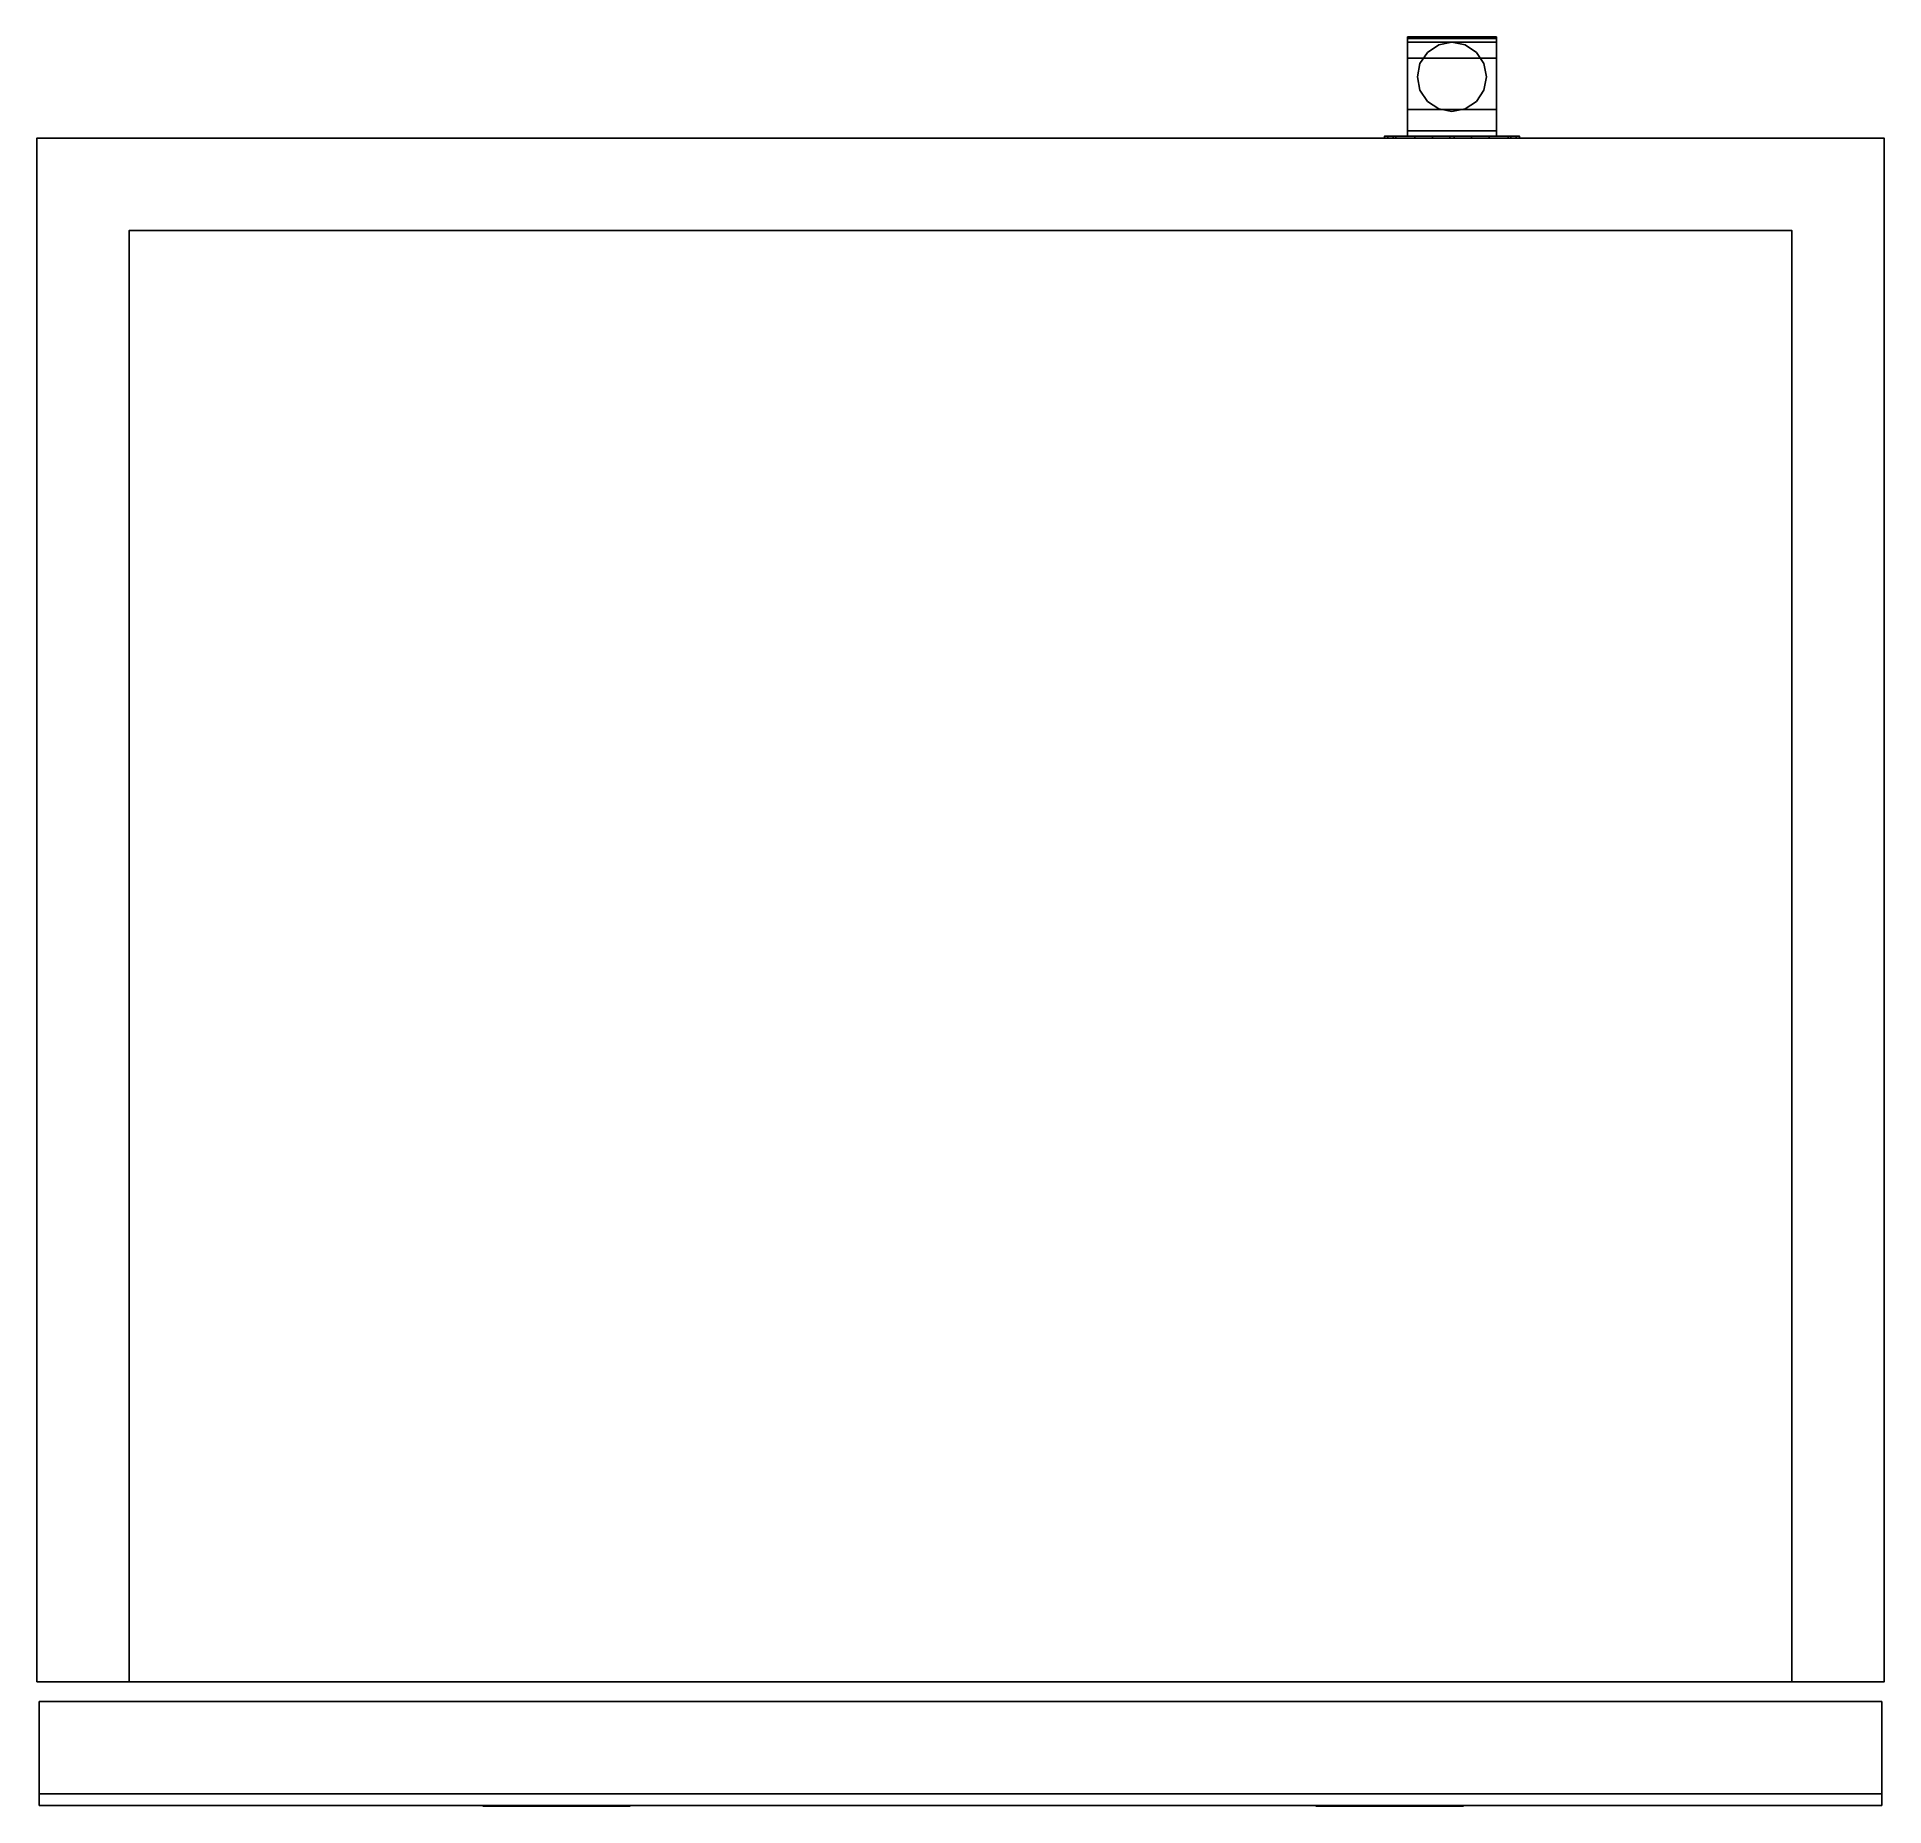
# Model space of a CAD drawing. Header units: millimetres. Extents: x 0 to 800, y -774 to -7.
import ezdxf

# ---------------------------------------------------------------- set-up
doc = ezdxf.new("R2010")
doc.units = ezdxf.units.MM
for name, color, linetype in [('200-EquipBlack-3d', 250, 'Continuous'), ('200-EquipGlass-3D', 140, 'Continuous'), ('200-EquipSteel-3d', 9, 'Continuous')]:
    doc.layers.add(name, color=color, linetype=linetype)

msp = doc.modelspace()

# ---------------------------------------------------------------- linework, layer by layer
at = {"layer": '200-EquipBlack-3d'}
for points, invisible_edges in [([(1, -773.21, 428.16), (799, -773.21, 428.16), (713.05, -773.21, 367.96), (86.95, -773.21, 367.96)], 10), ([(86.95, -773.21, 143.96), (713.05, -773.21, 143.96), (799, -773.21, 84.46), (1, -773.21, 84.46)], 10), ([(72.33, -773.21, 155.61), (1, -773.21, 84.46), (73.44, -773.21, 152.44)], 3), ([(73.44, -773.21, 152.44), (1, -773.21, 84.46), (75.23, -773.21, 149.6)], 3), ([(75.23, -773.21, 149.6), (1, -773.21, 84.46), (77.6, -773.21, 147.23)], 3), ([(77.6, -773.21, 147.23), (1, -773.21, 84.46), (80.45, -773.21, 145.44)], 3), ([(80.45, -773.21, 145.44), (1, -773.21, 84.46), (83.62, -773.21, 144.33)], 3), ([(83.62, -773.21, 144.33), (1, -773.21, 84.46), (86.95, -773.21, 143.96)], 3), ([(86.95, -773.21, 367.96), (1, -773.21, 428.16), (83.62, -773.21, 367.58)], 3), ([(83.62, -773.21, 367.58), (1, -773.21, 428.16), (80.45, -773.21, 366.47)], 3), ([(80.45, -773.21, 366.47), (1, -773.21, 428.16), (77.6, -773.21, 364.69)], 3), ([(77.6, -773.21, 364.69), (1, -773.21, 428.16), (75.23, -773.21, 362.31)], 3), ([(75.23, -773.21, 362.31), (1, -773.21, 428.16), (73.44, -773.21, 359.47)], 3), ([(73.44, -773.21, 359.47), (1, -773.21, 428.16), (72.33, -773.21, 356.3)], 3), ([(72.33, -773.21, 356.3), (1, -773.21, 428.16), (1, -773.21, 370.87), (66.05, -773.21, 323.17)], 5), ([(66.05, -773.21, 323.17), (1, -773.21, 370.87), (1, -773.21, 313.59), (62.26, -773.21, 289.66)], 5), ([(62.26, -773.21, 289.66), (1, -773.21, 313.59), (1, -773.21, 256.31), (61, -773.21, 255.96)], 5), ([(61, -773.21, 255.96), (1, -773.21, 256.31), (1, -773.21, 199.02), (62.26, -773.21, 222.26)], 5), ([(62.26, -773.21, 222.26), (1, -773.21, 199.02), (1, -773.21, 141.74), (66.05, -773.21, 188.74)], 5), ([(66.05, -773.21, 188.74), (1, -773.21, 141.74), (1, -773.21, 84.46), (72.33, -773.21, 155.61)], 5), ([(716.38, -773.21, 144.33), (799, -773.21, 84.46), (713.05, -773.21, 143.96)], 3), ([(713.05, -773.21, 367.96), (799, -773.21, 428.16), (716.38, -773.21, 367.58)], 3), ([(719.55, -773.21, 145.44), (799, -773.21, 84.46), (716.38, -773.21, 144.33)], 3), ([(716.38, -773.21, 367.58), (799, -773.21, 428.16), (719.55, -773.21, 366.47)], 3), ([(722.4, -773.21, 147.23), (799, -773.21, 84.46), (719.55, -773.21, 145.44)], 3), ([(719.55, -773.21, 366.47), (799, -773.21, 428.16), (722.4, -773.21, 364.69)], 3), ([(724.77, -773.21, 149.6), (799, -773.21, 84.46), (722.4, -773.21, 147.23)], 3), ([(722.4, -773.21, 364.69), (799, -773.21, 428.16), (724.77, -773.21, 362.31)], 3), ([(726.56, -773.21, 152.44), (799, -773.21, 84.46), (724.77, -773.21, 149.6)], 3), ([(724.77, -773.21, 362.31), (799, -773.21, 428.16), (726.56, -773.21, 359.47)], 3), ([(727.67, -773.21, 155.61), (799, -773.21, 84.46), (726.56, -773.21, 152.44)], 3), ([(726.56, -773.21, 359.47), (799, -773.21, 428.16), (727.67, -773.21, 356.3)], 3), ([(727.67, -773.21, 356.3), (799, -773.21, 428.16), (799, -773.21, 370.87), (733.95, -773.21, 323.17)], 5), ([(733.95, -773.21, 188.74), (799, -773.21, 141.74), (799, -773.21, 84.46), (727.67, -773.21, 155.61)], 5), ([(733.95, -773.21, 323.17), (799, -773.21, 370.87), (799, -773.21, 313.59), (737.74, -773.21, 289.66)], 5), ([(737.74, -773.21, 222.26), (799, -773.21, 199.02), (799, -773.21, 141.74), (733.95, -773.21, 188.74)], 5), ([(737.74, -773.21, 289.66), (799, -773.21, 313.59), (799, -773.21, 256.31), (739, -773.21, 255.96)], 5), ([(739, -773.21, 255.96), (799, -773.21, 256.31), (799, -773.21, 199.02), (737.74, -773.21, 222.26)], 5)]:
    msp.add_3dface(points, dxfattribs=dict(at, invisible_edges=invisible_edges))
at = {"layer": '200-EquipGlass-3D', "extrusion": (0, -1, 0)}
for p, q in [((193.06, -773.51, 253.41), (256.94, -773.51, 321.3)), ((201.54, -773.51, 276.22), (233.48, -773.51, 310.16)), ((215.3, -773.51, 263.27), (247.25, -773.51, 297.21)), ((553.93, -773.51, 179.77), (617.81, -773.51, 247.65)), ((562.41, -773.51, 202.57), (594.36, -773.51, 236.51)), ((576.18, -773.51, 189.62), (608.12, -773.51, 223.56))]:
    msp.add_line(p, q, dxfattribs=at)
at = {"layer": '200-EquipGlass-3D'}
for points, invisible_edges in [([(737.74, -728.21, 289.66), (62.26, -728.21, 289.66), (61, -728.21, 255.96), (739, -728.21, 255.96)], 5), ([(739, -728.21, 255.96), (61, -728.21, 255.96), (62.26, -728.21, 222.26), (737.74, -728.21, 222.26)], 5), ([(733.95, -728.21, 323.17), (66.05, -728.21, 323.17), (62.26, -728.21, 289.66), (737.74, -728.21, 289.66)], 5), ([(737.74, -728.21, 222.26), (62.26, -728.21, 222.26), (66.05, -728.21, 188.74), (733.95, -728.21, 188.74)], 5), ([(727.67, -728.21, 356.3), (72.33, -728.21, 356.3), (66.05, -728.21, 323.17), (733.95, -728.21, 323.17)], 5), ([(733.95, -728.21, 188.74), (66.05, -728.21, 188.74), (72.33, -728.21, 155.61), (727.67, -728.21, 155.61)], 5), ([(73.44, -728.21, 359.47), (726.56, -728.21, 359.47), (727.67, -728.21, 356.3), (72.33, -728.21, 356.3)], 5), ([(73.44, -728.21, 152.44), (726.56, -728.21, 152.44), (727.67, -728.21, 155.61), (72.33, -728.21, 155.61)], 5), ([(75.23, -728.21, 362.31), (724.77, -728.21, 362.31), (726.56, -728.21, 359.47), (73.44, -728.21, 359.47)], 5), ([(75.23, -728.21, 149.6), (724.77, -728.21, 149.6), (726.56, -728.21, 152.44), (73.44, -728.21, 152.44)], 5), ([(77.6, -728.21, 364.69), (722.4, -728.21, 364.69), (724.77, -728.21, 362.31), (75.23, -728.21, 362.31)], 5), ([(77.6, -728.21, 147.23), (722.4, -728.21, 147.23), (724.77, -728.21, 149.6), (75.23, -728.21, 149.6)], 5), ([(80.45, -728.21, 366.47), (719.55, -728.21, 366.47), (722.4, -728.21, 364.69), (77.6, -728.21, 364.69)], 5), ([(80.45, -728.21, 145.44), (719.55, -728.21, 145.44), (722.4, -728.21, 147.23), (77.6, -728.21, 147.23)], 5), ([(83.62, -728.21, 367.58), (716.38, -728.21, 367.58), (719.55, -728.21, 366.47), (80.45, -728.21, 366.47)], 5), ([(83.62, -728.21, 144.33), (716.38, -728.21, 144.33), (719.55, -728.21, 145.44), (80.45, -728.21, 145.44)], 5), ([(86.95, -728.21, 367.96), (713.05, -728.21, 367.96), (716.38, -728.21, 367.58), (83.62, -728.21, 367.58)], 4), ([(86.95, -728.21, 143.96), (713.05, -728.21, 143.96), (716.38, -728.21, 144.33), (83.62, -728.21, 144.33)], 4), ([(737.74, -773.21, 289.66), (62.26, -773.21, 289.66), (61, -773.21, 255.96), (739, -773.21, 255.96)], 5), ([(739, -773.21, 255.96), (61, -773.21, 255.96), (62.26, -773.21, 222.26), (737.74, -773.21, 222.26)], 5), ([(733.95, -773.21, 323.17), (66.05, -773.21, 323.17), (62.26, -773.21, 289.66), (737.74, -773.21, 289.66)], 5), ([(737.74, -773.21, 222.26), (62.26, -773.21, 222.26), (66.05, -773.21, 188.74), (733.95, -773.21, 188.74)], 5), ([(727.67, -773.21, 356.3), (72.33, -773.21, 356.3), (66.05, -773.21, 323.17), (733.95, -773.21, 323.17)], 5), ([(733.95, -773.21, 188.74), (66.05, -773.21, 188.74), (72.33, -773.21, 155.61), (727.67, -773.21, 155.61)], 5), ([(73.44, -773.21, 152.44), (726.56, -773.21, 152.44), (727.67, -773.21, 155.61), (72.33, -773.21, 155.61)], 5), ([(73.44, -773.21, 359.47), (726.56, -773.21, 359.47), (727.67, -773.21, 356.3), (72.33, -773.21, 356.3)], 5), ([(75.23, -773.21, 149.6), (724.77, -773.21, 149.6), (726.56, -773.21, 152.44), (73.44, -773.21, 152.44)], 5), ([(75.23, -773.21, 362.31), (724.77, -773.21, 362.31), (726.56, -773.21, 359.47), (73.44, -773.21, 359.47)], 5), ([(77.6, -773.21, 147.23), (722.4, -773.21, 147.23), (724.77, -773.21, 149.6), (75.23, -773.21, 149.6)], 5), ([(77.6, -773.21, 364.69), (722.4, -773.21, 364.69), (724.77, -773.21, 362.31), (75.23, -773.21, 362.31)], 5), ([(80.45, -773.21, 145.44), (719.55, -773.21, 145.44), (722.4, -773.21, 147.23), (77.6, -773.21, 147.23)], 5), ([(80.45, -773.21, 366.47), (719.55, -773.21, 366.47), (722.4, -773.21, 364.69), (77.6, -773.21, 364.69)], 5), ([(83.62, -773.21, 144.33), (716.38, -773.21, 144.33), (719.55, -773.21, 145.44), (80.45, -773.21, 145.44)], 5), ([(83.62, -773.21, 367.58), (716.38, -773.21, 367.58), (719.55, -773.21, 366.47), (80.45, -773.21, 366.47)], 5), ([(86.95, -773.21, 143.96), (713.05, -773.21, 143.96), (716.38, -773.21, 144.33), (83.62, -773.21, 144.33)], 4), ([(86.95, -773.21, 367.96), (713.05, -773.21, 367.96), (716.38, -773.21, 367.58), (83.62, -773.21, 367.58)], 4)]:
    msp.add_3dface(points, dxfattribs=dict(at, invisible_edges=invisible_edges))
at = {"layer": '200-EquipSteel-3d'}
for points, invisible_edges in [([(632.1, -7.08, 382.29), (593.64, -7.08, 382.29), (593.64, -7, 381.67), (632.1, -7, 381.67)], 1), ([(632.1, -7, 294.98), (593.64, -7, 294.98), (593.64, -8.06, 286.75), (632.1, -8.06, 286.75)], 4), ([(593.64, -7.08, 382.29), (593.64, -8.06, 286.75), (593.64, -7, 294.98), (593.64, -7, 381.67)], 1), ([(632.1, -7.31, 382.87), (593.64, -7.31, 382.87), (593.64, -7.08, 382.29), (632.1, -7.08, 382.29)], 5), ([(593.64, -7.31, 382.87), (593.64, -11.18, 279.06), (593.64, -8.06, 286.75), (593.64, -7.08, 382.29)], 5), ([(632.1, -7.67, 383.37), (593.64, -7.67, 383.37), (593.64, -7.31, 382.87), (632.1, -7.31, 382.87)], 4), ([(593.64, -7.67, 383.37), (593.64, -16.15, 272.41), (593.64, -11.18, 279.06), (593.64, -7.31, 382.87)], 5), ([(632.1, -8.15, 383.77), (593.64, -8.15, 383.77), (593.64, -7.67, 383.37), (632.1, -7.67, 383.37)], 1), ([(593.64, -8.15, 383.77), (593.64, -22.65, 267.24), (593.64, -16.15, 272.41), (593.64, -7.67, 383.37)], 5), ([(632.1, -7.08, 382.29), (632.1, -8.06, 286.75), (632.1, -7, 294.98), (632.1, -7, 381.67)], 1), ([(632.1, -7.31, 382.87), (632.1, -11.18, 279.06), (632.1, -8.06, 286.75), (632.1, -7.08, 382.29)], 5), ([(632.1, -7.67, 383.37), (632.1, -16.15, 272.41), (632.1, -11.18, 279.06), (632.1, -7.31, 382.87)], 5), ([(632.1, -8.15, 383.77), (632.1, -22.65, 267.24), (632.1, -16.15, 272.41), (632.1, -7.67, 383.37)], 5), ([(632.1, -8.06, 286.75), (593.64, -8.06, 286.75), (593.64, -11.18, 279.06), (632.1, -11.18, 279.06)], 5), ([(632.1, -8.71, 384.04), (593.64, -8.71, 384.04), (593.64, -8.15, 383.77), (632.1, -8.15, 383.77)], 5), ([(593.64, -8.71, 384.04), (593.64, -30.24, 263.89), (593.64, -22.65, 267.24), (593.64, -8.15, 383.77)], 5), ([(632.1, -9.33, 384.16), (593.64, -9.33, 384.16), (593.64, -8.71, 384.04), (632.1, -8.71, 384.04)], 4), ([(593.64, -9.33, 384.16), (593.64, -38.44, 262.58), (593.64, -30.24, 263.89), (593.64, -8.71, 384.04)], 5), ([(593.64, -50, 262.42), (593.64, -38.44, 262.58), (593.64, -9.33, 384.16), (593.64, -50, 387.01)], 2), ([(632.1, -11.18, 279.06), (593.64, -11.18, 279.06), (593.64, -16.15, 272.41), (632.1, -16.15, 272.41)], 1), ([(602.26, -13.69, 428.46), (602.26, -13.7, 384.37), (599.01, -18.57, 384.37), (599.01, -18.56, 428.46)], 5), ([(607.13, -10.44, 428.46), (607.13, -10.45, 384.37), (602.26, -13.7, 384.37), (602.26, -13.69, 428.46)], 5), ([(612.87, -9.3, 428.46), (612.87, -9.31, 384.37), (607.13, -10.45, 384.37), (607.13, -10.44, 428.46)], 4), ([(618.61, -10.44, 428.46), (618.61, -10.45, 384.37), (612.87, -9.31, 384.37), (612.87, -9.3, 428.46)], 1), ([(623.47, -13.69, 428.46), (623.47, -13.7, 384.37), (618.61, -10.45, 384.37), (618.61, -10.44, 428.46)], 5), ([(626.73, -18.56, 428.46), (626.73, -18.57, 384.37), (623.47, -13.7, 384.37), (623.47, -13.69, 428.46)], 5), ([(632.1, -8.71, 384.04), (632.1, -30.24, 263.89), (632.1, -22.65, 267.24), (632.1, -8.15, 383.77)], 5), ([(632.1, -9.33, 384.16), (632.1, -38.44, 262.58), (632.1, -30.24, 263.89), (632.1, -8.71, 384.04)], 5), ([(632.1, -50, 262.42), (632.1, -38.44, 262.58), (632.1, -9.33, 384.16), (632.1, -50, 387.01)], 2), ([(632.1, -16.15, 272.41), (593.64, -16.15, 272.41), (593.64, -22.65, 267.24), (632.1, -22.65, 267.24)], 4), ([(632.1, -22.65, 267.24), (593.64, -22.65, 267.24), (593.64, -30.24, 263.89), (632.1, -30.24, 263.89)], 5), ([(599.01, -18.56, 428.46), (599.01, -18.57, 384.37), (597.87, -24.31, 384.37), (597.87, -24.3, 428.46)], 1), ([(627.87, -24.3, 428.46), (627.87, -24.31, 384.37), (626.73, -18.57, 384.37), (626.73, -18.56, 428.46)], 4), ([(632.1, -30.24, 263.89), (593.64, -30.24, 263.89), (593.64, -38.44, 262.58), (632.1, -38.44, 262.58)], 1), ([(597.87, -24.3, 428.46), (597.87, -24.31, 384.37), (599.01, -30.05, 384.37), (599.01, -30.04, 428.46)], 4), ([(599.01, -30.04, 428.46), (599.01, -30.05, 384.37), (602.26, -34.92, 384.37), (602.26, -34.91, 428.46)], 5), ([(623.47, -34.91, 428.46), (623.47, -34.92, 384.37), (626.73, -30.05, 384.37), (626.73, -30.04, 428.46)], 5), ([(626.73, -30.04, 428.46), (626.73, -30.05, 384.37), (627.87, -24.31, 384.37), (627.87, -24.3, 428.46)], 1), ([(602.26, -34.91, 428.46), (602.26, -34.92, 384.37), (607.13, -38.17, 384.37), (607.13, -38.16, 428.46)], 5), ([(607.13, -38.16, 428.46), (607.13, -38.17, 384.37), (612.87, -39.31, 384.37), (612.87, -39.3, 428.46)], 1), ([(612.87, -39.3, 428.46), (612.87, -39.31, 384.37), (618.61, -38.17, 384.37), (618.61, -38.16, 428.46)], 4), ([(618.61, -38.16, 428.46), (618.61, -38.17, 384.37), (623.47, -34.92, 384.37), (623.47, -34.91, 428.46)], 5), ([(583.79, -50.8, 383.51), (583.79, -50, 383.51), (583.62, -50, 382.22), (583.62, -50.8, 382.22)], 1), ([(583.62, -50.8, 270.71), (583.62, -50, 270.71), (584.05, -50, 267.02), (584.05, -50.8, 267.02)], 4), ([(642.12, -50, 382.22), (583.62, -50, 382.22), (583.62, -50, 270.71), (642.12, -50, 270.71)], 15), ([(642.12, -50, 270.71), (583.62, -50, 270.71), (584.05, -50, 267.02), (641.69, -50, 267.02)], 15), ([(641.95, -50, 383.51), (583.79, -50, 383.51), (583.62, -50, 382.22), (642.12, -50, 382.22)], 15), ([(584.28, -50.8, 384.72), (584.28, -50, 384.72), (583.79, -50, 383.51), (583.79, -50.8, 383.51)], 5), ([(641.45, -50, 384.71), (584.28, -50, 384.72), (583.79, -50, 383.51), (641.95, -50, 383.51)], 15), ([(584.05, -50.8, 267.02), (584.05, -50, 267.02), (585.32, -50, 263.53), (585.32, -50.8, 263.53)], 5), ([(641.69, -50, 267.02), (584.05, -50, 267.02), (585.32, -50, 263.53), (640.42, -50, 263.53)], 15), ([(585.08, -50.8, 385.75), (585.08, -50, 385.75), (584.28, -50, 384.72), (584.28, -50.8, 384.72)], 4), ([(640.66, -50, 385.75), (585.08, -50, 385.75), (584.28, -50, 384.72), (641.45, -50, 384.71)], 15), ([(586.11, -50.8, 386.55), (586.11, -50, 386.55), (585.08, -50, 385.75), (585.08, -50.8, 385.75)], 1), ([(639.62, -50, 386.54), (586.11, -50, 386.55), (585.08, -50, 385.75), (640.66, -50, 385.75)], 15), ([(585.32, -50.8, 263.53), (585.32, -50, 263.53), (587.36, -50, 260.43), (587.36, -50.8, 260.43)], 1), ([(640.42, -50, 263.53), (585.32, -50, 263.53), (587.36, -50, 260.43), (638.38, -50, 260.43)], 15), ([(587.32, -50.8, 387.05), (587.32, -50, 387.05), (586.11, -50, 386.55), (586.11, -50.8, 386.55)], 5), ([(638.42, -50, 387.04), (587.32, -50, 387.05), (586.11, -50, 386.55), (639.62, -50, 386.54)], 15), ([(588.61, -50.8, 387.22), (588.61, -50, 387.22), (587.32, -50, 387.05), (587.32, -50.8, 387.05)], 4), ([(637.13, -50, 387.22), (588.61, -50, 387.22), (587.32, -50, 387.05), (638.42, -50, 387.04)], 15), ([(587.36, -50.8, 260.43), (587.36, -50, 260.43), (590.06, -50, 257.88), (590.06, -50.8, 257.88)], 4), ([(638.38, -50, 260.43), (587.36, -50, 260.43), (590.06, -50, 257.88), (635.68, -50, 257.88)], 15), ([(590.06, -50.8, 257.88), (590.06, -50, 257.88), (593.28, -50, 256.02), (593.28, -50.8, 256.02)], 5), ([(635.68, -50, 257.88), (590.06, -50, 257.88), (593.28, -50, 256.02), (632.46, -50, 256.02)], 15), ([(593.28, -50.8, 256.02), (593.28, -50, 256.02), (596.83, -50, 254.96), (596.83, -50.8, 254.96)], 1), ([(632.46, -50, 256.02), (593.28, -50, 256.02), (596.83, -50, 254.96), (628.9, -50, 254.96)], 15), ([(596.83, -50.8, 254.96), (596.83, -50, 254.96), (599.36, -50, 254.52), (599.36, -50.8, 254.52)], 4), ([(628.9, -50, 254.96), (596.83, -50, 254.96), (599.36, -50, 254.52), (626.38, -50, 254.51)], 15), ([(599.36, -50.8, 254.52), (599.36, -50, 254.52), (601.89, -50, 254.07), (601.89, -50.8, 254.07)], 5), ([(626.38, -50, 254.51), (599.36, -50, 254.52), (601.89, -50, 254.07), (623.85, -50, 254.06)], 15), ([(601.89, -50.8, 254.07), (601.89, -50, 254.07), (604.41, -50, 253.64), (604.41, -50.8, 253.64)], 1), ([(623.85, -50, 254.06), (601.89, -50, 254.07), (604.41, -50, 253.64), (621.32, -50, 253.62)], 15), ([(604.41, -50.8, 253.64), (604.41, -50, 253.64), (606.94, -50, 253.2), (606.94, -50.8, 253.2)], 4), ([(621.32, -50, 253.62), (604.41, -50, 253.64), (606.94, -50, 253.2), (618.79, -50, 253.18)], 15), ([(606.94, -50.8, 253.2), (606.94, -50, 253.2), (609.47, -50, 252.77), (609.47, -50.8, 252.77)], 5), ([(618.79, -50, 253.18), (606.94, -50, 253.2), (609.47, -50, 252.77), (616.27, -50, 252.75)], 15), ([(609.47, -50.8, 252.77), (609.47, -50, 252.77), (612, -50, 252.34), (612, -50.8, 252.34)], 1), ([(616.27, -50, 252.75), (609.47, -50, 252.77), (612, -50, 252.34), (613.74, -50, 252.32)], 15), ([(613.74, -50.8, 252.32), (613.74, -50, 252.32), (616.27, -50, 252.75), (616.27, -50.8, 252.75)], 4), ([(616.27, -50.8, 252.75), (616.27, -50, 252.75), (618.79, -50, 253.18), (618.79, -50.8, 253.18)], 5), ([(618.79, -50.8, 253.18), (618.79, -50, 253.18), (621.32, -50, 253.62), (621.32, -50.8, 253.62)], 1), ([(621.32, -50.8, 253.62), (621.32, -50, 253.62), (623.85, -50, 254.06), (623.85, -50.8, 254.06)], 4), ([(623.85, -50.8, 254.06), (623.85, -50, 254.06), (626.38, -50, 254.51), (626.38, -50.8, 254.51)], 5), ([(626.38, -50.8, 254.51), (626.38, -50, 254.51), (628.9, -50, 254.96), (628.9, -50.8, 254.96)], 1), ([(628.9, -50.8, 254.96), (628.9, -50, 254.96), (632.46, -50, 256.02), (632.46, -50.8, 256.02)], 4), ([(632.46, -50.8, 256.02), (632.46, -50, 256.02), (635.68, -50, 257.88), (635.68, -50.8, 257.88)], 5), ([(635.68, -50.8, 257.88), (635.68, -50, 257.88), (638.38, -50, 260.43), (638.38, -50.8, 260.43)], 1), ([(638.42, -50.8, 387.04), (638.42, -50, 387.04), (637.13, -50, 387.22), (637.13, -50.8, 387.22)], 1), ([(638.38, -50.8, 260.43), (638.38, -50, 260.43), (640.42, -50, 263.53), (640.42, -50.8, 263.53)], 4), ([(639.62, -50.8, 386.54), (639.62, -50, 386.54), (638.42, -50, 387.04), (638.42, -50.8, 387.04)], 5), ([(640.66, -50.8, 385.75), (640.66, -50, 385.75), (639.62, -50, 386.54), (639.62, -50.8, 386.54)], 4), ([(640.42, -50.8, 263.53), (640.42, -50, 263.53), (641.69, -50, 267.02), (641.69, -50.8, 267.02)], 5), ([(641.45, -50.8, 384.71), (641.45, -50, 384.71), (640.66, -50, 385.75), (640.66, -50.8, 385.75)], 1), ([(641.95, -50.8, 383.51), (641.95, -50, 383.51), (641.45, -50, 384.71), (641.45, -50.8, 384.71)], 5), ([(641.69, -50.8, 267.02), (641.69, -50, 267.02), (642.12, -50, 270.71), (642.12, -50.8, 270.71)], 1), ([(642.12, -50.8, 382.22), (642.12, -50, 382.22), (641.95, -50, 383.51), (641.95, -50.8, 383.51)], 4), ([(0, -719.71, 428.96), (40, -719.71, 388.96), (760, -719.71, 388.96), (800, -719.71, 428.96)], 5), ([(800, -719.71, 26.16), (760, -719.71, 66.16), (40, -719.71, 66.16), (0, -719.71, 26.16)], 5), ([(40, -719.71, 66.16), (0, -719.71, 26.16), (0, -719.71, 428.96), (40, -719.71, 388.96)], 5), ([(760, -719.71, 388.96), (800, -719.71, 428.96), (800, -719.71, 26.16), (760, -719.71, 66.16)], 5), ([(72.33, -728.21, 356.3), (1, -728.21, 428.16), (1, -728.21, 370.87), (66.05, -728.21, 323.17)], 5), ([(66.05, -728.21, 323.17), (1, -728.21, 370.87), (1, -728.21, 313.59), (62.26, -728.21, 289.66)], 5), ([(62.26, -728.21, 289.66), (1, -728.21, 313.59), (1, -728.21, 256.31), (61, -728.21, 255.96)], 5), ([(61, -728.21, 255.96), (1, -728.21, 256.31), (1, -728.21, 199.02), (62.26, -728.21, 222.26)], 5), ([(62.26, -728.21, 222.26), (1, -728.21, 199.02), (1, -728.21, 141.74), (66.05, -728.21, 188.74)], 5), ([(66.05, -728.21, 188.74), (1, -728.21, 141.74), (1, -728.21, 84.46), (72.33, -728.21, 155.61)], 5), ([(86.95, -728.21, 367.96), (1, -728.21, 428.16), (83.62, -728.21, 367.58)], 3), ([(83.62, -728.21, 367.58), (1, -728.21, 428.16), (80.45, -728.21, 366.47)], 3), ([(80.45, -728.21, 366.47), (1, -728.21, 428.16), (77.6, -728.21, 364.69)], 3), ([(77.6, -728.21, 364.69), (1, -728.21, 428.16), (75.23, -728.21, 362.31)], 3), ([(75.23, -728.21, 362.31), (1, -728.21, 428.16), (73.44, -728.21, 359.47)], 3), ([(73.44, -728.21, 359.47), (1, -728.21, 428.16), (72.33, -728.21, 356.3)], 3), ([(72.33, -728.21, 155.61), (1, -728.21, 84.46), (73.44, -728.21, 152.44)], 3), ([(73.44, -728.21, 152.44), (1, -728.21, 84.46), (75.23, -728.21, 149.6)], 3), ([(75.23, -728.21, 149.6), (1, -728.21, 84.46), (77.6, -728.21, 147.23)], 3), ([(77.6, -728.21, 147.23), (1, -728.21, 84.46), (80.45, -728.21, 145.44)], 3), ([(80.45, -728.21, 145.44), (1, -728.21, 84.46), (83.62, -728.21, 144.33)], 3), ([(83.62, -728.21, 144.33), (1, -728.21, 84.46), (86.95, -728.21, 143.96)], 3), ([(1, -728.21, 428.16), (799, -728.21, 428.16), (713.05, -728.21, 367.96), (86.95, -728.21, 367.96)], 10), ([(86.95, -728.21, 143.96), (713.05, -728.21, 143.96), (799, -728.21, 84.46), (1, -728.21, 84.46)], 10), ([(713.05, -728.21, 367.96), (799, -728.21, 428.16), (716.38, -728.21, 367.58)], 3), ([(716.38, -728.21, 144.33), (799, -728.21, 84.46), (713.05, -728.21, 143.96)], 3), ([(716.38, -728.21, 367.58), (799, -728.21, 428.16), (719.55, -728.21, 366.47)], 3), ([(719.55, -728.21, 145.44), (799, -728.21, 84.46), (716.38, -728.21, 144.33)], 3), ([(719.55, -728.21, 366.47), (799, -728.21, 428.16), (722.4, -728.21, 364.69)], 3), ([(722.4, -728.21, 147.23), (799, -728.21, 84.46), (719.55, -728.21, 145.44)], 3), ([(722.4, -728.21, 364.69), (799, -728.21, 428.16), (724.77, -728.21, 362.31)], 3), ([(724.77, -728.21, 149.6), (799, -728.21, 84.46), (722.4, -728.21, 147.23)], 3), ([(724.77, -728.21, 362.31), (799, -728.21, 428.16), (726.56, -728.21, 359.47)], 3), ([(726.56, -728.21, 152.44), (799, -728.21, 84.46), (724.77, -728.21, 149.6)], 3), ([(726.56, -728.21, 359.47), (799, -728.21, 428.16), (727.67, -728.21, 356.3)], 3), ([(727.67, -728.21, 155.61), (799, -728.21, 84.46), (726.56, -728.21, 152.44)], 3), ([(727.67, -728.21, 356.3), (799, -728.21, 428.16), (799, -728.21, 370.87), (733.95, -728.21, 323.17)], 5), ([(733.95, -728.21, 188.74), (799, -728.21, 141.74), (799, -728.21, 84.46), (727.67, -728.21, 155.61)], 5), ([(733.95, -728.21, 323.17), (799, -728.21, 370.87), (799, -728.21, 313.59), (737.74, -728.21, 289.66)], 5), ([(737.74, -728.21, 222.26), (799, -728.21, 199.02), (799, -728.21, 141.74), (733.95, -728.21, 188.74)], 5), ([(737.74, -728.21, 289.66), (799, -728.21, 313.59), (799, -728.21, 256.31), (739, -728.21, 255.96)], 5), ([(739, -728.21, 255.96), (799, -728.21, 256.31), (799, -728.21, 199.02), (737.74, -728.21, 222.26)], 5)]:
    msp.add_3dface(points, dxfattribs=dict(at, invisible_edges=invisible_edges))
for points in [[(632.1, -7, 381.67), (593.64, -7, 381.67), (593.64, -7, 294.98), (632.1, -7, 294.98)], [(632.1, -50, 387.01), (593.64, -50, 387.01), (593.64, -9.33, 384.16), (632.1, -9.33, 384.16)], [(632.1, -38.44, 262.58), (593.64, -38.44, 262.58), (593.64, -47.75, 262.42), (632.1, -47.75, 262.42)], [(632.1, -47.75, 262.42), (593.64, -47.75, 262.42), (593.64, -50, 262.42), (632.1, -50, 262.42)], [(0, -719.71, 26.16), (0, -50.8, 26.16), (800, -50.8, 26.16), (800, -719.71, 26.16)], [(0, -719.71, 428.96), (800, -719.71, 428.96), (800, -50.8, 428.96), (0, -50.8, 428.96)], [(0, -50.8, 26.16), (0, -50.8, 428.96), (800, -50.8, 428.96), (800, -50.8, 26.16)], [(0, -719.71, 26.16), (0, -719.71, 428.96), (0, -50.8, 428.96), (0, -50.8, 26.16)], [(583.62, -50.8, 382.22), (583.62, -50, 382.22), (583.62, -50, 270.71), (583.62, -50.8, 270.71)], [(637.13, -50.8, 387.22), (637.13, -50, 387.22), (588.61, -50, 387.22), (588.61, -50.8, 387.22)], [(632.1, -50, 262.42), (593.64, -50, 262.42), (593.64, -50, 387.01), (632.1, -50, 387.01)], [(612, -50.8, 252.34), (612, -50, 252.34), (613.74, -50, 252.32), (613.74, -50.8, 252.32)], [(642.12, -50.8, 270.71), (642.12, -50, 270.71), (642.12, -50, 382.22), (642.12, -50.8, 382.22)], [(800, -719.71, 26.16), (800, -50.8, 26.16), (800, -50.8, 428.96), (800, -719.71, 428.96)], [(40, -719.71, 66.16), (40, -90.8, 66.16), (760, -90.8, 66.16), (760, -719.71, 66.16)], [(40, -719.71, 388.96), (760, -719.71, 388.96), (760, -90.8, 388.96), (40, -90.8, 388.96)], [(40, -90.8, 66.16), (40, -90.8, 388.96), (760, -90.8, 388.96), (760, -90.8, 66.16)], [(40, -719.71, 66.16), (40, -719.71, 388.96), (40, -90.8, 388.96), (40, -90.8, 66.16)], [(760, -719.71, 66.16), (760, -90.8, 66.16), (760, -90.8, 388.96), (760, -719.71, 388.96)], [(1, -768.21, 84.46), (1, -728.21, 84.46), (799, -728.21, 84.46), (799, -768.21, 84.46)], [(1, -768.21, 428.16), (799, -768.21, 428.16), (799, -728.21, 428.16), (1, -728.21, 428.16)], [(1, -768.21, 84.46), (1, -768.21, 428.16), (1, -728.21, 428.16), (1, -728.21, 84.46)], [(799, -768.21, 84.46), (799, -728.21, 84.46), (799, -728.21, 428.16), (799, -768.21, 428.16)], [(1, -773.21, 84.46), (1, -768.21, 84.46), (799, -768.21, 84.46), (799, -773.21, 84.46)], [(1, -773.21, 428.16), (799, -773.21, 428.16), (799, -768.21, 428.16), (1, -768.21, 428.16)], [(1, -773.21, 84.46), (1, -773.21, 428.16), (1, -768.21, 428.16), (1, -768.21, 84.46)], [(799, -773.21, 84.46), (799, -768.21, 84.46), (799, -768.21, 428.16), (799, -773.21, 428.16)]]:
    msp.add_3dface(points, dxfattribs=at)

doc.saveas('drawing.dxf')
